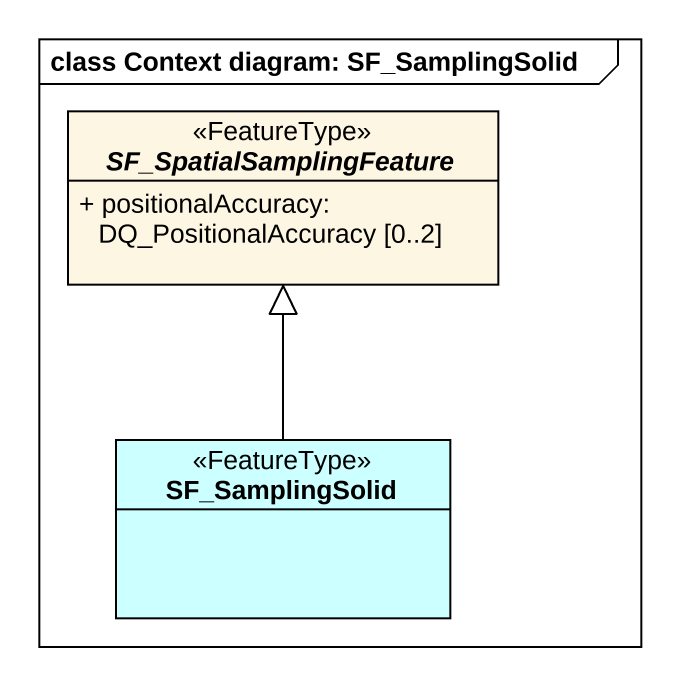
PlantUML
@startuml
mainframe class Context diagram: SF_SamplingSolid
hide circle
hide empty members
skinparam classAttributeIconSize 0
abstract class SF_SpatialSamplingFeature <<FeatureType>> {
  + positionalAccuracy: DQ_PositionalAccuracy [0..2]
}
class SF_SamplingSolid <<FeatureType>> #CCFFFF
SF_SamplingSolid -up-|> SF_SpatialSamplingFeature
@enduml
